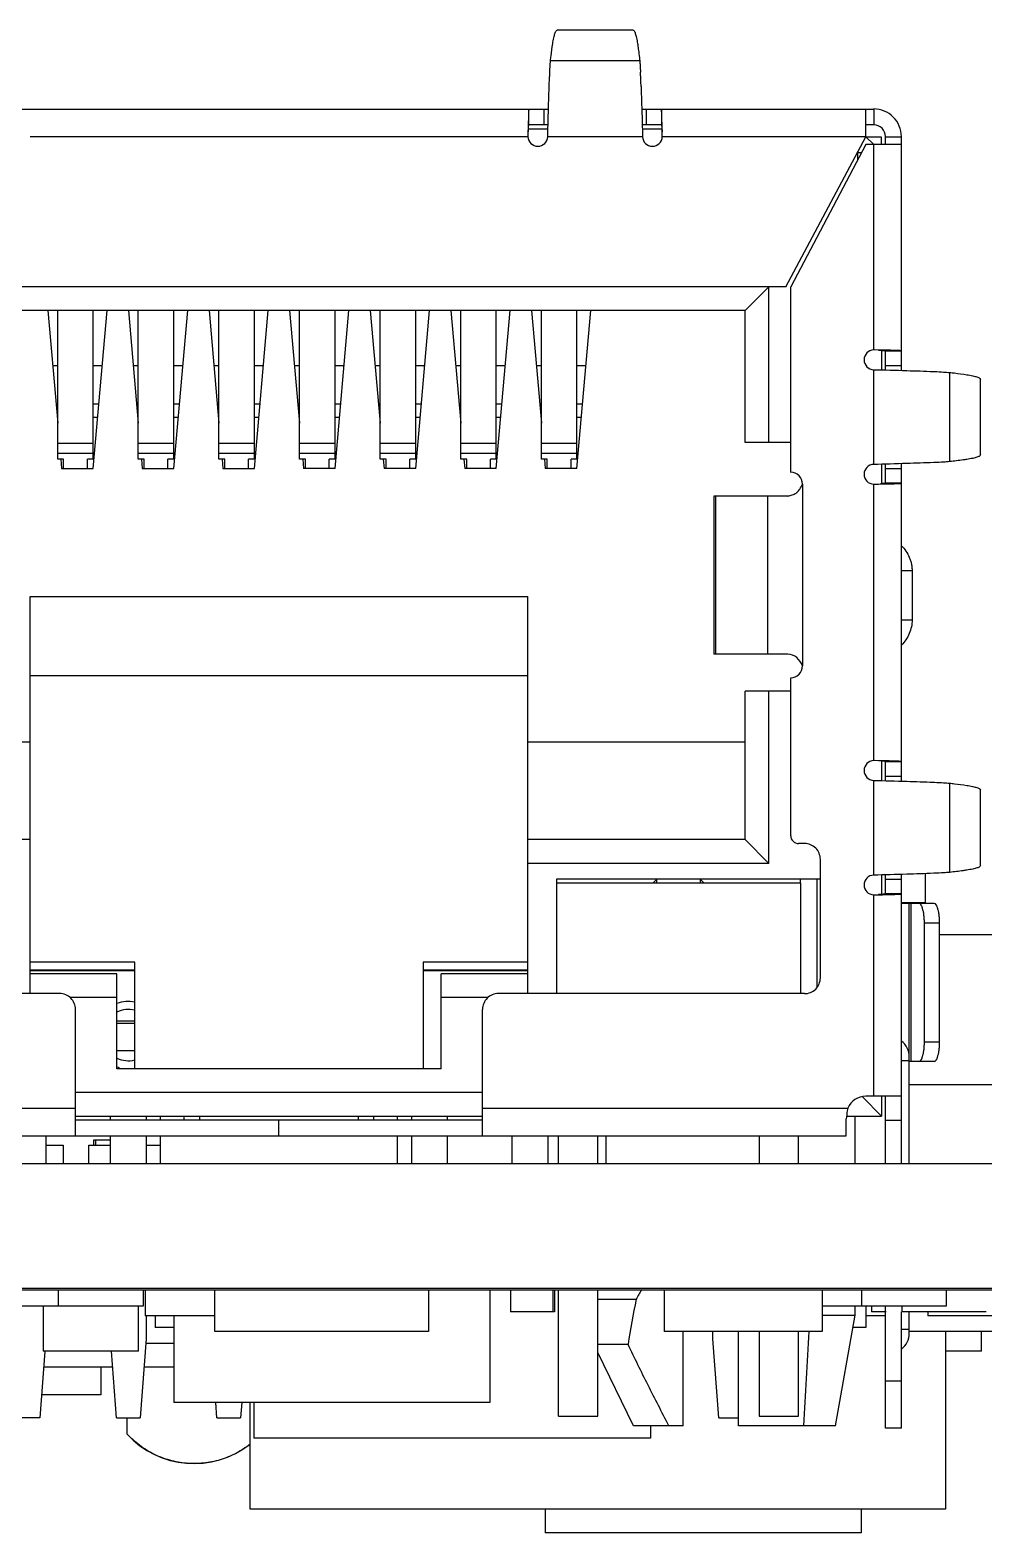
# Model space of a CAD drawing. Header units: millimetres. Extents: x 15 to 418, y 12 to 300.
# Drawn here: x 134.43 to 146.5, y 51.48 to 70.51 of the extents above; entities that cross this region are included whole.
import ezdxf

# ---------------------------------------------------------------- set-up
doc = ezdxf.new("R2010")
doc.units = ezdxf.units.MM
doc.header["$LTSCALE"] = 23.1
doc.layers.get('0').update_dxf_attribs({"linetype": 'CONTINUOUS'})

msp = doc.modelspace()

# ---------------------------------------------------------------- linework, layer by layer
at = {"color": 6, "linetype": 'Continuous'}
for p, q in [((142.063, 70.505), (141.103, 70.505)), ((142.148, 70.117), (141.019, 70.117)), ((141.007, 69.914), (141.008, 69.927)), ((134.174, 69.505), (140.993, 69.505)), ((140.745, 69.305), (140.745, 69.505)), ((140.933, 69.505), (140.933, 69.305)), ((142.173, 69.505), (145.108, 69.505)), ((142.233, 69.305), (142.233, 69.505)), ((142.421, 69.505), (142.421, 69.305)), ((145.008, 69.155), (145.008, 69.505)), ((145.108, 69.505), (145.108, 69.305)), ((140.736, 69.269), (140.733, 69.166)), ((140.737, 69.307), (140.736, 69.269)), ((140.987, 69.305), (140.745, 69.305)), ((142.421, 69.305), (142.179, 69.305)), ((142.431, 69.268), (142.43, 69.307)), ((142.433, 69.166), (142.431, 69.268)), ((145.108, 69.305), (145.008, 69.305)), ((140.733, 69.155), (134.433, 69.155)), ((140.733, 69.166), (140.733, 69.161)), ((140.733, 69.161), (140.733, 69.155)), ((140.739, 69.255), (140.986, 69.255)), ((142.183, 69.155), (140.983, 69.155)), ((142.181, 69.255), (142.428, 69.255)), ((145.008, 69.155), (142.433, 69.155)), ((143.998, 67.255), (145.008, 69.155)), ((145.008, 69.155), (145.108, 69.056)), ((145.208, 69.147), (145.017, 69.147)), ((145.208, 69.055), (145.208, 69.147)), ((145.258, 69.055), (145.258, 69.155)), ((145.258, 69.155), (145.458, 69.155)), ((145.458, 66.196), (145.458, 69.155)), ((145.008, 69.055), (144.058, 67.255)), ((144.902, 68.955), (144.956, 68.955)), ((144.908, 68.866), (144.908, 68.967)), ((145.458, 69.055), (145.008, 69.055)), ((145.108, 66.455), (145.108, 69.055)), ((143.998, 67.255), (131.168, 67.255)), ((143.483, 66.955), (143.783, 67.255)), ((143.783, 65.285), (143.783, 67.255)), ((144.058, 64.905), (144.058, 67.255)), ((143.483, 66.955), (131.683, 66.955)), ((134.658, 66.955), (134.783, 65.527)), ((135.233, 64.955), (135.408, 66.955)), ((135.678, 66.955), (135.803, 65.527)), ((136.253, 64.955), (136.428, 66.955)), ((136.698, 66.955), (136.823, 65.527)), ((137.273, 64.955), (137.448, 66.955)), ((137.718, 66.955), (137.843, 65.527)), ((138.293, 64.955), (138.468, 66.955)), ((138.738, 66.955), (138.863, 65.527)), ((139.313, 64.955), (139.488, 66.955)), ((139.758, 66.955), (139.883, 65.527)), ((140.333, 64.955), (140.508, 66.955)), ((140.778, 66.955), (140.903, 65.527)), ((141.353, 64.955), (141.528, 66.955)), ((143.483, 65.285), (143.483, 66.955)), ((145.114, 66.455), (145.108, 66.455)), ((145.119, 66.455), (145.114, 66.455)), ((145.222, 66.453), (145.119, 66.455)), ((145.208, 66.45), (145.208, 66.203)), ((145.26, 66.452), (145.222, 66.453)), ((145.258, 66.201), (145.258, 66.444)), ((145.258, 66.444), (145.458, 66.444)), ((145.458, 66.255), (145.258, 66.255)), ((145.108, 65.005), (145.108, 66.205)), ((145.867, 66.182), (145.879, 66.181)), ((146.07, 65.041), (146.07, 66.17)), ((146.458, 65.126), (146.458, 66.085)), ((144.058, 65.285), (143.483, 65.285)), ((134.823, 65.074), (134.833, 64.955)), ((134.833, 64.955), (135.233, 64.955)), ((135.843, 65.074), (135.853, 64.955)), ((135.853, 64.955), (136.253, 64.955)), ((136.863, 65.074), (136.873, 64.955)), ((136.873, 64.955), (137.273, 64.955)), ((137.883, 65.074), (137.893, 64.955)), ((138.293, 64.955), (137.893, 64.955)), ((138.903, 65.074), (138.913, 64.955)), ((139.313, 64.955), (138.913, 64.955)), ((139.923, 65.074), (139.933, 64.955)), ((140.333, 64.955), (139.933, 64.955)), ((140.943, 65.074), (140.953, 64.955)), ((141.353, 64.955), (140.953, 64.955)), ((145.208, 65.008), (145.208, 64.761)), ((145.258, 64.767), (145.258, 65.01)), ((145.258, 64.956), (145.458, 64.956)), ((145.458, 60.996), (145.458, 65.015)), ((145.879, 65.03), (145.867, 65.029)), ((144.208, 64.755), (144.208, 62.456)), ((145.108, 61.255), (145.108, 64.756)), ((145.108, 64.756), (145.115, 64.755)), ((145.115, 64.755), (145.119, 64.756)), ((145.119, 64.756), (145.167, 64.757)), ((145.167, 64.757), (145.208, 64.758)), ((145.208, 64.758), (145.274, 64.759)), ((145.258, 64.767), (145.258, 64.767)), ((145.258, 64.767), (145.258, 64.767)), ((145.458, 64.767), (145.258, 64.767)), ((143.084, 64.605), (143.084, 62.605)), ((144.021, 64.605), (143.085, 64.605)), ((143.108, 64.605), (143.108, 62.605)), ((143.769, 62.605), (143.769, 64.605)), ((145.594, 63.657), (145.458, 63.657)), ((145.594, 63.657), (145.594, 63.037)), ((134.433, 58.305), (134.433, 63.335)), ((134.433, 63.335), (140.733, 63.335)), ((140.733, 58.305), (140.733, 63.335)), ((145.458, 63.037), (145.594, 63.037)), ((144.021, 62.605), (143.085, 62.605)), ((134.433, 62.335), (140.733, 62.335)), ((144.058, 60.305), (144.058, 62.305)), ((143.483, 60.255), (143.483, 62.135)), ((144.058, 62.135), (143.483, 62.135)), ((143.783, 59.955), (143.783, 62.135)), ((131.683, 61.495), (134.433, 61.495)), ((140.733, 61.495), (143.483, 61.495)), ((145.114, 61.255), (145.108, 61.255)), ((145.119, 61.255), (145.114, 61.255)), ((145.225, 61.253), (145.119, 61.255)), ((145.208, 61.25), (145.208, 61.003)), ((145.26, 61.252), (145.225, 61.253)), ((145.258, 61.001), (145.258, 61.244)), ((145.258, 61.244), (145.458, 61.244)), ((145.108, 59.805), (145.108, 61.005)), ((145.458, 61.055), (145.258, 61.055)), ((145.867, 60.982), (145.879, 60.981)), ((146.07, 59.841), (146.07, 60.97)), ((146.458, 59.926), (146.458, 60.885)), ((134.433, 60.255), (131.683, 60.255)), ((143.483, 60.255), (140.733, 60.255)), ((143.483, 60.255), (143.783, 59.955)), ((144.233, 60.205), (144.158, 60.205)), ((143.783, 59.955), (140.733, 59.955)), ((144.433, 58.505), (144.433, 60.005)), ((141.093, 59.755), (141.093, 58.305)), ((144.433, 59.755), (141.093, 59.755)), ((142.363, 59.755), (142.313, 59.705)), ((142.363, 59.705), (142.363, 59.755)), ((142.913, 59.755), (142.913, 59.705)), ((142.913, 59.755), (142.963, 59.705)), ((144.183, 59.705), (144.183, 59.755)), ((144.393, 58.391), (144.393, 59.755)), ((145.208, 59.808), (145.208, 59.561)), ((145.258, 59.567), (145.258, 59.81)), ((145.258, 59.756), (145.458, 59.756)), ((145.458, 56.155), (145.458, 59.815)), ((145.758, 59.825), (145.758, 59.455)), ((145.879, 59.83), (145.867, 59.829)), ((145.221, 59.558), (145.26, 59.559)), ((145.458, 59.567), (145.258, 59.567)), ((145.108, 57.005), (145.108, 59.556)), ((145.108, 59.556), (145.113, 59.556)), ((145.113, 59.556), (145.119, 59.556)), ((145.119, 59.556), (145.221, 59.558)), ((145.758, 59.455), (145.458, 59.455)), ((145.873, 59.447), (145.458, 59.447)), ((145.558, 56.155), (145.558, 59.447)), ((145.578, 59.447), (145.578, 57.447)), ((145.75, 57.697), (145.75, 59.197)), ((145.942, 59.197), (145.75, 59.197)), ((145.942, 57.697), (145.942, 59.197)), ((135.758, 58.705), (134.433, 58.705)), ((135.758, 57.355), (135.758, 58.705)), ((139.408, 58.705), (139.408, 57.355)), ((140.733, 58.705), (139.408, 58.705)), ((135.758, 58.595), (134.433, 58.595)), ((135.533, 58.555), (134.433, 58.555)), ((135.533, 57.355), (135.533, 58.555)), ((140.733, 58.595), (139.408, 58.595)), ((139.633, 57.355), (139.633, 58.555)), ((140.733, 58.555), (139.633, 58.555)), ((134.808, 58.305), (130.933, 58.305)), ((135.533, 58.255), (134.94, 58.255)), ((140.231, 58.255), (139.633, 58.255)), ((144.233, 58.305), (140.358, 58.305)), ((135.008, 56.505), (135.008, 58.105)), ((140.158, 56.505), (140.158, 58.105)), ((145.75, 57.697), (145.942, 57.697)), ((139.633, 57.355), (135.533, 57.355)), ((145.558, 57.455), (145.458, 57.455)), ((145.873, 57.447), (145.558, 57.447)), ((140.158, 57.055), (135.008, 57.055)), ((145.208, 56.755), (144.965, 56.999)), ((145.458, 57.005), (145.008, 57.005)), ((145.208, 57.005), (145.208, 56.755)), ((145.258, 56.155), (145.258, 57.005)), ((130.387, 56.855), (135.008, 56.855)), ((135.008, 56.755), (140.158, 56.755)), ((140.158, 56.705), (135.008, 56.705)), ((136.083, 56.705), (136.083, 56.755)), ((136.383, 56.705), (136.383, 56.755)), ((136.583, 56.705), (136.583, 56.755)), ((138.583, 56.755), (138.583, 56.705)), ((138.783, 56.705), (138.783, 56.755)), ((139.083, 56.705), (139.083, 56.755)), ((140.158, 56.855), (144.779, 56.855)), ((144.758, 56.505), (144.758, 56.719)), ((144.764, 56.755), (145.208, 56.755)), ((144.873, 56.155), (144.873, 56.755)), ((145.258, 56.705), (145.458, 56.705)), ((130.408, 56.505), (144.758, 56.505)), ((136.083, 56.155), (136.083, 56.505)), ((139.083, 56.155), (139.083, 56.505)), ((141.723, 56.155), (141.723, 56.505)), ((141.618, 54.435), (142.102, 54.435)), ((144.458, 54.235), (144.873, 54.235)), ((144.623, 52.835), (144.873, 54.235)), ((144.873, 54.235), (144.873, 54.347)), ((145.258, 52.805), (145.258, 54.347)), ((145.458, 52.805), (145.458, 54.277)), ((145.558, 54.006), (145.558, 54.277)), ((145.458, 54.055), (145.558, 54.055)), ((142, 53.865), (141.618, 53.865)), ((142.698, 52.835), (142.698, 54.027)), ((143.398, 52.835), (143.398, 54.027)), ((142.068, 52.835), (141.618, 53.762)), ((145.258, 53.405), (145.458, 53.405)), ((142.698, 52.835), (142.068, 52.835)), ((144.623, 52.835), (143.398, 52.835)), ((145.458, 52.805), (145.258, 52.805))]:
    msp.add_line(p, q, dxfattribs=at)
at = {"color": 7, "linetype": 'Continuous'}
for p, q in [((134.783, 65.071), (134.783, 66.955)), ((135.233, 65.071), (135.233, 66.955)), ((135.803, 65.071), (135.803, 66.955)), ((136.253, 65.071), (136.253, 66.955)), ((136.823, 65.071), (136.823, 66.955)), ((137.273, 65.071), (137.273, 66.955)), ((137.843, 65.071), (137.843, 66.955)), ((138.293, 65.071), (138.293, 66.955)), ((138.863, 65.071), (138.863, 66.955)), ((139.313, 65.071), (139.313, 66.955)), ((139.883, 65.071), (139.883, 66.955)), ((140.333, 65.071), (140.333, 66.955)), ((140.903, 65.071), (140.903, 66.955)), ((141.353, 65.071), (141.353, 66.955)), ((134.783, 66.255), (134.72, 66.255)), ((135.347, 66.255), (135.233, 66.255)), ((135.803, 66.255), (135.74, 66.255)), ((136.367, 66.255), (136.253, 66.255)), ((136.823, 66.255), (136.76, 66.255)), ((137.387, 66.255), (137.273, 66.255)), ((137.843, 66.255), (137.78, 66.255)), ((138.407, 66.255), (138.293, 66.255)), ((138.863, 66.255), (138.8, 66.255)), ((139.427, 66.255), (139.313, 66.255)), ((139.883, 66.255), (139.82, 66.255)), ((140.447, 66.255), (140.333, 66.255)), ((140.903, 66.255), (140.84, 66.255)), ((141.467, 66.255), (141.353, 66.255)), ((134.783, 65.767), (134.762, 65.767)), ((135.304, 65.767), (135.233, 65.767)), ((135.803, 65.767), (135.782, 65.767)), ((136.324, 65.767), (136.253, 65.767)), ((136.823, 65.767), (136.802, 65.767)), ((137.344, 65.767), (137.273, 65.767)), ((137.843, 65.767), (137.822, 65.767)), ((138.364, 65.767), (138.293, 65.767)), ((138.863, 65.767), (138.842, 65.767)), ((139.384, 65.767), (139.313, 65.767)), ((139.883, 65.767), (139.862, 65.767)), ((140.404, 65.767), (140.333, 65.767)), ((140.903, 65.767), (140.882, 65.767)), ((141.424, 65.767), (141.353, 65.767)), ((135.233, 65.605), (135.29, 65.605)), ((136.253, 65.605), (136.31, 65.605)), ((137.273, 65.605), (137.33, 65.605)), ((138.293, 65.605), (138.35, 65.605)), ((139.313, 65.605), (139.37, 65.605)), ((140.333, 65.605), (140.39, 65.605)), ((141.353, 65.605), (141.41, 65.605)), ((134.783, 65.276), (135.233, 65.276)), ((135.803, 65.276), (136.253, 65.276)), ((136.823, 65.276), (137.273, 65.276)), ((137.843, 65.276), (138.293, 65.276)), ((138.863, 65.276), (139.313, 65.276)), ((139.883, 65.276), (140.333, 65.276)), ((140.903, 65.276), (141.353, 65.276)), ((135.233, 65.144), (134.783, 65.144)), ((136.253, 65.144), (135.803, 65.144)), ((137.273, 65.144), (136.823, 65.144)), ((138.293, 65.144), (137.843, 65.144)), ((139.313, 65.144), (138.863, 65.144)), ((140.333, 65.144), (139.883, 65.144)), ((141.353, 65.144), (140.903, 65.144)), ((134.858, 65.071), (134.783, 65.071)), ((134.858, 64.955), (134.858, 65.071)), ((135.158, 64.955), (135.158, 65.071)), ((135.233, 65.071), (135.158, 65.071)), ((135.878, 65.071), (135.803, 65.071)), ((135.878, 64.955), (135.878, 65.071)), ((136.178, 64.955), (136.178, 65.071)), ((136.253, 65.071), (136.178, 65.071)), ((136.898, 65.071), (136.823, 65.071)), ((136.898, 64.955), (136.898, 65.071)), ((137.198, 64.955), (137.198, 65.071)), ((137.273, 65.071), (137.198, 65.071)), ((137.918, 65.071), (137.843, 65.071)), ((137.918, 64.955), (137.918, 65.071)), ((138.218, 64.955), (138.218, 65.071)), ((138.293, 65.071), (138.218, 65.071)), ((138.938, 65.071), (138.863, 65.071)), ((138.938, 64.955), (138.938, 65.071)), ((139.238, 64.955), (139.238, 65.071)), ((139.313, 65.071), (139.238, 65.071)), ((139.958, 65.071), (139.883, 65.071)), ((139.958, 64.955), (139.958, 65.071)), ((140.258, 64.955), (140.258, 65.071)), ((140.333, 65.071), (140.258, 65.071)), ((140.978, 65.071), (140.903, 65.071)), ((140.978, 64.955), (140.978, 65.071)), ((141.278, 64.955), (141.278, 65.071)), ((141.353, 65.071), (141.278, 65.071)), ((144.188, 59.705), (141.093, 59.705)), ((144.188, 58.305), (144.188, 59.705)), ((145.942, 59.055), (147.508, 59.055)), ((134.433, 58.605), (135.758, 58.605)), ((139.408, 58.605), (140.733, 58.605)), ((135.758, 57.955), (135.533, 57.955)), ((135.533, 57.93), (135.758, 57.93)), ((135.758, 57.58), (135.533, 57.58)), ((145.558, 57.155), (147.508, 57.155)), ((135.453, 56.705), (135.453, 56.755)), ((135.903, 56.755), (135.903, 56.705)), ((137.583, 56.505), (137.583, 56.705)), ((139.263, 56.705), (139.263, 56.755)), ((139.713, 56.755), (139.713, 56.705)), ((134.633, 56.505), (134.633, 56.155)), ((134.633, 56.386), (134.85, 56.386)), ((134.85, 56.386), (134.85, 56.155)), ((135.175, 56.155), (135.175, 56.386)), ((135.175, 56.386), (135.453, 56.386)), ((135.241, 56.386), (135.241, 56.455)), ((135.241, 56.455), (135.453, 56.455)), ((135.264, 56.386), (135.264, 56.455)), ((135.453, 56.155), (135.453, 56.505)), ((135.903, 56.505), (135.903, 56.155)), ((135.903, 56.386), (136.083, 56.386)), ((139.263, 56.155), (139.263, 56.505)), ((139.713, 56.505), (139.713, 56.155)), ((140.533, 56.155), (140.533, 56.505)), ((140.983, 56.505), (140.983, 56.155)), ((141.118, 56.155), (141.118, 56.505)), ((141.618, 56.155), (141.618, 56.505)), ((143.658, 56.505), (143.658, 56.155)), ((144.158, 56.155), (144.158, 56.505)), ((127.258, 56.155), (149.008, 56.155)), ((127.258, 54.577), (183.258, 54.577)), ((127.258, 54.555), (183.258, 54.555)), ((134.794, 54.347), (134.794, 54.555)), ((135.866, 54.555), (135.866, 54.347)), ((135.889, 54.555), (135.889, 54.227)), ((136.773, 54.027), (136.773, 54.555)), ((139.476, 54.555), (139.476, 54.027)), ((140.251, 54.555), (140.251, 53.127)), ((140.511, 54.555), (140.511, 54.277)), ((141.048, 54.555), (141.048, 54.277)), ((141.071, 54.555), (141.071, 54.277)), ((141.118, 52.955), (141.118, 54.555)), ((141.618, 52.955), (141.618, 54.555)), ((142.458, 54.555), (142.458, 54.027)), ((144.458, 54.555), (144.458, 54.027)), ((144.954, 54.555), (144.954, 54.347)), ((146.026, 54.555), (146.026, 54.347)), ((135.866, 54.347), (134.312, 54.347)), ((134.6, 54.347), (134.6, 53.777)), ((135.806, 53.777), (135.806, 54.347)), ((141.071, 54.277), (140.511, 54.277)), ((146.026, 54.347), (144.458, 54.347)), ((145.007, 54.347), (145.007, 54.077)), ((145.082, 54.347), (145.082, 54.277)), ((145.264, 54.277), (145.082, 54.277)), ((145.463, 54.347), (145.463, 54.277)), ((146.533, 54.277), (145.463, 54.277)), ((145.795, 54.277), (145.795, 54.227)), ((136.773, 54.227), (135.889, 54.227)), ((135.903, 54.227), (135.903, 53.933)), ((136.016, 54.227), (136.016, 54.077)), ((136.251, 54.077), (136.016, 54.077)), ((136.251, 54.227), (136.251, 53.127)), ((145.007, 54.077), (144.845, 54.077)), ((145.258, 54.227), (145.007, 54.227)), ((146.709, 54.227), (145.795, 54.227)), ((135.903, 53.933), (135.828, 52.933)), ((136.251, 53.877), (135.903, 53.877)), ((139.476, 54.027), (136.773, 54.027)), ((144.458, 54.027), (142.458, 54.027)), ((143.073, 53.933), (143.073, 54.027)), ((143.148, 52.933), (143.073, 53.933)), ((143.658, 54.027), (143.658, 52.955)), ((144.158, 52.955), (144.158, 54.027)), ((147.083, 54.027), (145.558, 54.027)), ((146.017, 54.027), (146.017, 51.777)), ((146.474, 53.777), (146.474, 54.027)), ((134.621, 53.775), (134.558, 52.935)), ((135.806, 53.777), (134.6, 53.777)), ((135.528, 52.933), (135.465, 53.777)), ((146.474, 53.777), (146.017, 53.777)), ((135.48, 53.577), (134.606, 53.577)), ((135.33, 53.577), (135.33, 53.227)), ((136.251, 53.577), (135.877, 53.577)), ((135.33, 53.227), (134.58, 53.227)), ((140.251, 53.127), (136.251, 53.127)), ((136.798, 52.935), (136.784, 53.127)), ((137.113, 53.127), (137.098, 52.935)), ((137.217, 51.777), (137.217, 53.127)), ((137.265, 53.127), (137.265, 52.677)), ((134.558, 52.935), (134.258, 52.935)), ((135.528, 52.933), (135.828, 52.933)), ((135.658, 52.933), (135.658, 52.731)), ((136.798, 52.935), (137.098, 52.935)), ((141.118, 52.955), (141.618, 52.955)), ((143.148, 52.933), (143.398, 52.933)), ((143.658, 52.955), (144.158, 52.955)), ((142.285, 52.835), (142.285, 52.677)), ((142.285, 52.677), (137.265, 52.677)), ((146.017, 51.777), (137.217, 51.777)), ((140.95, 51.777), (140.95, 51.477)), ((144.95, 51.777), (144.95, 51.477)), ((144.95, 51.477), (140.95, 51.477))]:
    msp.add_line(p, q, dxfattribs=at)
at = {"color": 6, "linetype": 'Continuous'}
for centre, radius, start, end in [((132.114, 69.495), 10.054, 2.4516, 2.7171), ((127.55, 69.297), 14.623, 2.2776, 2.4582), ((125.283, 69.204), 16.892, 1.9882, 2.2895), ((145.108, 69.156), 0.35, 359.9891, 90.0108), ((145.108, 69.156), 0.15, 359.9771, 90.023), ((140.858, 69.159), 0.125, 181.7427, 358.2573), ((142.308, 69.159), 0.125, 181.7427, 358.2573), ((142.105, 69.161), 0.328, 359.0669, 0.9331), ((145.112, 66.33), 0.125, 91.745, 268.2573), ((144.058, 64.756), 0.15, 359.9557, 90.0227), ((145.112, 64.881), 0.125, 91.7427, 268.2573), ((144.842, 82.259), 17.505, 271.4133, 271.5838), ((144.058, 62.455), 0.15, 269.978, 0.0427), ((145.112, 61.13), 0.125, 91.7427, 268.2573), ((144.158, 60.305), 0.1, 179.9593, 270.0515), ((144.233, 60.006), 0.2, 359.9464, 90.0627), ((145.112, 59.681), 0.125, 91.7427, 268.2548), ((144.233, 58.505), 0.2, 269.9345, 0.0536), ((134.808, 58.106), 0.2, 359.9405, 90.0655), ((140.358, 58.106), 0.2, 89.9346, 180.0595), ((135.678, 57.78), 0.425, 79.1441, 109.9744), ((135.678, 57.78), 0.325, 75.6945, 116.5072), ((145.308, 57.505), 0.25, 359.8844, 53.1256), ((135.678, 57.78), 0.325, 243.3709, 284.3117), ((135.678, 57.78), 0.425, 250.051, 254.0732), ((145.008, 56.756), 0.25, 89.9577, 156.4379), ((161.149, 50.72), 19.406, 168.963, 170.6729), ((147.378, 51.499), 6.038, 149.5768, 150.8971), ((2.157, 61.846), 142.351, 356.37093, 356.85143), ((145.308, 54.005), 0.25, 306.8744, 0.1156)]:
    msp.add_arc(centre, radius, start, end, dxfattribs=at)
at = {"color": 7, "linetype": 'Continuous'}
for centre, radius, start, end in [((144.064, 64.743), 0.117, 307.9907, 310.051), ((136.508, 53.505), 1.15, 222.3421, 308.1391)]:
    msp.add_arc(centre, radius, start, end, dxfattribs=at)
at = {"color": 6, "linetype": 'Continuous'}
for points, knots in [([(141.047, 70.333), (141.051, 70.358), (141.057, 70.393), (141.067, 70.436), (141.074, 70.46), (141.081, 70.48), (141.089, 70.495), (141.097, 70.505), (141.103, 70.505)], [0, 0, 0, 0, 0.412738, 0.576824, 0.712958, 0.82161, 0.903767, 1, 1, 1, 1]), ([(142.063, 70.505), (142.069, 70.505), (142.078, 70.495), (142.085, 70.48), (142.092, 70.46), (142.099, 70.436), (142.109, 70.393), (142.116, 70.358), (142.12, 70.333)], [0, 0, 0, 0, 0.096233, 0.17839, 0.287042, 0.423176, 0.587262, 1, 1, 1, 1]), ([(141.019, 70.117), (141.021, 70.137), (141.029, 70.21), (141.038, 70.282), (141.047, 70.333)], [0, 0, 0, 0, 0.286221, 1, 1, 1, 1]), ([(142.12, 70.333), (142.122, 70.317), (142.133, 70.246), (142.142, 70.174), (142.148, 70.117)], [0, 0, 0, 0, 0.213692, 1, 1, 1, 1]), ([(141.008, 69.927), (141.009, 69.964), (141.012, 70.028), (141.016, 70.091), (141.019, 70.117)], [0, 0, 0, 0, 0.597647, 1, 1, 1, 1]), ([(142.148, 70.117), (142.15, 70.097), (142.153, 70.048), (142.156, 70), (142.157, 69.971)], [0, 0, 0, 0, 0.41234, 1, 1, 1, 1]), ([(140.983, 69.155), (140.987, 69.295), (140.994, 69.548), (141.002, 69.801), (141.007, 69.914)], [0, 0, 0, 0, 0.550207, 1, 1, 1, 1]), ([(142.164, 69.79), (142.164, 69.801), (142.166, 69.745), (142.167, 69.715), (142.169, 69.645), (142.171, 69.571), (142.175, 69.463), (142.179, 69.325), (142.182, 69.212), (142.183, 69.155)], [0, 0, 0, 0, 0.053251, 0.108245, 0.223058, 0.343596, 0.468971, 0.730522, 1, 1, 1, 1]), ([(140.745, 69.505), (140.745, 69.505), (140.744, 69.504), (140.744, 69.502), (140.743, 69.497), (140.743, 69.491), (140.742, 69.484), (140.742, 69.47), (140.741, 69.45), (140.74, 69.421), (140.739, 69.387), (140.738, 69.349), (140.737, 69.322), (140.737, 69.307)], [0, 0, 0, 0, 0.005094, 0.018333, 0.040017, 0.070127, 0.108588, 0.155195, 0.271775, 0.41766, 0.589976, 0.785334, 1, 1, 1, 1]), ([(142.43, 69.307), (142.43, 69.322), (142.429, 69.349), (142.428, 69.387), (142.427, 69.421), (142.426, 69.45), (142.425, 69.47), (142.424, 69.484), (142.424, 69.491), (142.423, 69.497), (142.423, 69.502), (142.422, 69.504), (142.422, 69.505), (142.421, 69.505)], [0, 0, 0, 0, 0.21468, 0.410044, 0.582355, 0.728231, 0.844805, 0.891409, 0.929866, 0.959975, 0.981663, 0.994905, 1, 1, 1, 1]), ([(140.736, 69.215), (140.737, 69.227), (140.738, 69.245), (140.74, 69.267), (140.741, 69.28), (140.742, 69.29), (140.743, 69.298), (140.744, 69.302), (140.745, 69.305), (140.745, 69.305)], [0, 0, 0, 0, 0.40588, 0.577421, 0.723146, 0.84019, 0.925888, 0.978857, 1, 1, 1, 1]), ([(142.421, 69.305), (142.422, 69.305), (142.423, 69.303), (142.424, 69.299), (142.425, 69.291), (142.426, 69.28), (142.427, 69.267), (142.429, 69.246), (142.43, 69.228), (142.43, 69.216)], [0, 0, 0, 0, 0.021144, 0.074013, 0.159578, 0.276458, 0.422058, 0.593583, 1, 1, 1, 1]), ([(145.167, 66.452), (145.18, 66.452), (145.197, 66.451), (145.219, 66.449), (145.233, 66.448), (145.243, 66.447), (145.251, 66.446), (145.255, 66.445), (145.258, 66.444), (145.258, 66.444)], [0, 0, 0, 0, 0.40588, 0.577421, 0.723146, 0.84019, 0.925888, 0.978857, 1, 1, 1, 1]), ([(145.458, 66.444), (145.458, 66.444), (145.457, 66.444), (145.454, 66.445), (145.45, 66.445), (145.444, 66.446), (145.436, 66.446), (145.423, 66.447), (145.403, 66.448), (145.374, 66.449), (145.34, 66.45), (145.302, 66.451), (145.274, 66.452), (145.26, 66.452)], [0, 0, 0, 0, 0.005094, 0.018333, 0.040017, 0.070127, 0.108588, 0.155195, 0.271775, 0.417659, 0.589975, 0.785334, 1, 1, 1, 1]), ([(145.108, 66.205), (145.247, 66.202), (145.5, 66.195), (145.753, 66.187), (145.867, 66.182)], [0, 0, 0, 0, 0.55017, 1, 1, 1, 1]), ([(145.879, 66.181), (145.917, 66.18), (145.981, 66.177), (146.044, 66.172), (146.07, 66.17)], [0, 0, 0, 0, 0.59761, 1, 1, 1, 1]), ([(146.07, 66.17), (146.09, 66.168), (146.162, 66.16), (146.234, 66.15), (146.286, 66.142)], [0, 0, 0, 0, 0.286221, 1, 1, 1, 1]), ([(146.286, 66.142), (146.311, 66.138), (146.346, 66.132), (146.389, 66.121), (146.413, 66.115), (146.433, 66.107), (146.448, 66.1), (146.458, 66.091), (146.458, 66.085)], [0, 0, 0, 0, 0.412738, 0.576824, 0.712958, 0.82161, 0.903767, 1, 1, 1, 1]), ([(146.458, 65.126), (146.458, 65.12), (146.448, 65.111), (146.433, 65.103), (146.413, 65.096), (146.389, 65.089), (146.346, 65.079), (146.311, 65.073), (146.286, 65.069)], [0, 0, 0, 0, 0.096234, 0.17839, 0.287042, 0.423176, 0.587262, 1, 1, 1, 1]), ([(145.867, 65.029), (145.753, 65.024), (145.5, 65.016), (145.247, 65.009), (145.108, 65.005)], [0, 0, 0, 0, 0.44979, 1, 1, 1, 1]), ([(146.07, 65.041), (146.044, 65.038), (145.981, 65.034), (145.917, 65.031), (145.879, 65.03)], [0, 0, 0, 0, 0.402355, 1, 1, 1, 1]), ([(146.286, 65.069), (146.27, 65.066), (146.198, 65.056), (146.126, 65.047), (146.07, 65.041)], [0, 0, 0, 0, 0.213691, 1, 1, 1, 1]), ([(145.258, 64.767), (145.258, 64.767), (145.256, 64.766), (145.253, 64.765), (145.247, 64.764), (145.236, 64.763), (145.218, 64.762), (145.202, 64.761), (145.194, 64.76)], [0, 0, 0, 0, 0.026315, 0.082144, 0.168009, 0.283077, 0.594565, 1, 1, 1, 1]), ([(145.326, 64.76), (145.336, 64.761), (145.354, 64.761), (145.38, 64.762), (145.403, 64.763), (145.422, 64.764), (145.437, 64.765), (145.447, 64.765), (145.453, 64.766), (145.456, 64.766), (145.457, 64.767), (145.458, 64.767), (145.458, 64.767)], [0, 0, 0, 0, 0.221543, 0.419566, 0.591568, 0.73539, 0.849234, 0.931697, 0.960849, 0.98185, 0.994722, 1, 1, 1, 1]), ([(145.459, 63.977), (145.48, 63.956), (145.518, 63.911), (145.554, 63.845), (145.575, 63.789), (145.586, 63.746), (145.591, 63.709), (145.593, 63.683), (145.594, 63.668), (145.594, 63.661), (145.594, 63.657)], [0, 0, 0, 0, 0.249118, 0.498807, 0.623986, 0.749257, 0.87459, 0.937291, 0.968645, 1, 1, 1, 1]), ([(145.594, 63.037), (145.594, 62.978), (145.57, 62.86), (145.502, 62.76), (145.461, 62.719)], [0, 0, 0, 0, 0.501015, 1, 1, 1, 1]), ([(144.208, 62.455), (144.194, 62.495), (144.144, 62.57), (144.062, 62.599), (144.021, 62.605)], [0, 0, 0, 0, 0.509302, 1, 1, 1, 1]), ([(145.258, 61.244), (145.258, 61.244), (145.255, 61.245), (145.251, 61.246), (145.243, 61.247), (145.233, 61.248), (145.22, 61.249), (145.198, 61.251), (145.181, 61.252), (145.169, 61.252)], [0, 0, 0, 0, 0.021167, 0.074073, 0.159639, 0.27653, 0.422133, 0.593625, 1, 1, 1, 1]), ([(145.458, 61.244), (145.458, 61.244), (145.457, 61.244), (145.454, 61.245), (145.45, 61.245), (145.444, 61.246), (145.436, 61.246), (145.423, 61.247), (145.403, 61.248), (145.374, 61.249), (145.34, 61.25), (145.301, 61.251), (145.274, 61.252), (145.26, 61.252)], [0, 0, 0, 0, 0.005102, 0.018361, 0.040066, 0.070184, 0.108634, 0.15523, 0.271803, 0.417719, 0.590071, 0.785406, 1, 1, 1, 1]), ([(145.108, 61.005), (145.247, 61.002), (145.5, 60.995), (145.753, 60.987), (145.867, 60.982)], [0, 0, 0, 0, 0.55017, 1, 1, 1, 1]), ([(145.879, 60.981), (145.917, 60.98), (145.981, 60.977), (146.044, 60.972), (146.07, 60.97)], [0, 0, 0, 0, 0.59761, 1, 1, 1, 1]), ([(146.07, 60.97), (146.09, 60.968), (146.162, 60.96), (146.234, 60.95), (146.286, 60.942)], [0, 0, 0, 0, 0.286221, 1, 1, 1, 1]), ([(146.286, 60.942), (146.311, 60.938), (146.346, 60.932), (146.389, 60.921), (146.413, 60.915), (146.433, 60.907), (146.448, 60.9), (146.458, 60.891), (146.458, 60.885)], [0, 0, 0, 0, 0.412738, 0.576824, 0.712958, 0.82161, 0.903767, 1, 1, 1, 1]), ([(145.867, 59.829), (145.753, 59.824), (145.5, 59.816), (145.247, 59.809), (145.108, 59.805)], [0, 0, 0, 0, 0.44979, 1, 1, 1, 1]), ([(146.07, 59.841), (146.044, 59.838), (145.981, 59.834), (145.917, 59.831), (145.879, 59.83)], [0, 0, 0, 0, 0.402356, 1, 1, 1, 1]), ([(146.286, 59.869), (146.27, 59.866), (146.198, 59.856), (146.126, 59.847), (146.07, 59.841)], [0, 0, 0, 0, 0.213691, 1, 1, 1, 1]), ([(146.458, 59.926), (146.458, 59.92), (146.448, 59.911), (146.433, 59.903), (146.413, 59.896), (146.389, 59.889), (146.346, 59.879), (146.311, 59.873), (146.286, 59.869)], [0, 0, 0, 0, 0.096233, 0.17839, 0.287042, 0.423176, 0.587262, 1, 1, 1, 1]), ([(145.258, 59.567), (145.258, 59.567), (145.255, 59.566), (145.251, 59.565), (145.243, 59.564), (145.233, 59.563), (145.22, 59.562), (145.198, 59.56), (145.181, 59.559), (145.169, 59.559)], [0, 0, 0, 0, 0.021138, 0.074002, 0.159574, 0.276469, 0.422061, 0.593533, 1, 1, 1, 1]), ([(145.26, 59.559), (145.275, 59.559), (145.302, 59.56), (145.34, 59.561), (145.374, 59.562), (145.403, 59.563), (145.423, 59.564), (145.436, 59.565), (145.444, 59.565), (145.45, 59.566), (145.454, 59.566), (145.457, 59.567), (145.458, 59.567), (145.458, 59.567)], [0, 0, 0, 0, 0.214682, 0.410048, 0.582361, 0.728237, 0.844811, 0.891415, 0.929871, 0.959979, 0.981666, 0.994906, 1, 1, 1, 1]), ([(145.75, 59.197), (145.75, 59.213), (145.749, 59.237), (145.747, 59.269), (145.745, 59.289), (145.743, 59.304), (145.742, 59.315), (145.741, 59.327), (145.738, 59.34), (145.734, 59.355), (145.729, 59.372), (145.725, 59.389), (145.72, 59.405), (145.715, 59.415), (145.71, 59.423), (145.703, 59.436), (145.692, 59.447), (145.681, 59.447)], [0, 0, 0, 0, 0.181214, 0.269751, 0.355281, 0.397601, 0.441373, 0.483745, 0.521013, 0.589101, 0.657845, 0.724369, 0.785059, 0.834803, 0.85731, 0.879994, 1, 1, 1, 1]), ([(145.942, 59.197), (145.942, 59.213), (145.941, 59.237), (145.939, 59.269), (145.937, 59.289), (145.935, 59.304), (145.934, 59.315), (145.933, 59.327), (145.931, 59.34), (145.926, 59.355), (145.922, 59.372), (145.917, 59.389), (145.912, 59.405), (145.907, 59.415), (145.902, 59.423), (145.896, 59.436), (145.884, 59.447), (145.873, 59.447)], [0, 0, 0, 0, 0.181214, 0.269751, 0.355281, 0.397601, 0.441373, 0.483745, 0.521013, 0.589101, 0.657844, 0.724369, 0.785059, 0.834803, 0.85731, 0.879994, 1, 1, 1, 1]), ([(145.681, 57.447), (145.686, 57.447), (145.693, 57.45), (145.701, 57.458), (145.706, 57.465), (145.71, 57.471), (145.714, 57.475), (145.717, 57.48), (145.72, 57.487), (145.722, 57.495), (145.725, 57.507), (145.729, 57.521), (145.734, 57.539), (145.739, 57.558), (145.742, 57.579), (145.745, 57.601), (145.747, 57.624), (145.749, 57.656), (145.75, 57.681), (145.75, 57.697)], [0, 0, 0, 0, 0.052832, 0.086109, 0.125777, 0.146576, 0.165199, 0.185376, 0.213349, 0.24671, 0.279955, 0.343968, 0.410784, 0.483127, 0.562798, 0.645526, 0.730504, 0.819423, 1, 1, 1, 1]), ([(145.873, 57.447), (145.878, 57.447), (145.886, 57.45), (145.894, 57.458), (145.899, 57.465), (145.902, 57.471), (145.906, 57.475), (145.91, 57.48), (145.912, 57.487), (145.914, 57.495), (145.917, 57.507), (145.922, 57.521), (145.927, 57.539), (145.931, 57.558), (145.934, 57.579), (145.937, 57.601), (145.939, 57.624), (145.941, 57.656), (145.942, 57.681), (145.942, 57.697)], [0, 0, 0, 0, 0.052832, 0.086109, 0.125777, 0.146576, 0.165199, 0.185376, 0.213349, 0.24671, 0.279955, 0.343968, 0.410784, 0.483127, 0.562798, 0.645526, 0.730504, 0.819423, 1, 1, 1, 1]), ([(144.779, 56.855), (144.777, 56.844), (144.771, 56.798), (144.764, 56.753), (144.758, 56.719)], [0, 0, 0, 0, 0.256198, 1, 1, 1, 1]), ([(142.517, 52.835), (142.472, 52.92), (142.383, 53.091), (142.209, 53.433), (142.083, 53.692), (142, 53.865)], [0, 0, 0, 0, 0.250059, 0.500075, 1, 1, 1, 1])]:
    msp.add_open_spline(points, degree=3, knots=knots, dxfattribs=at)
at = {"color": 7, "linetype": 'Continuous'}
for points in [[(144.174, 64.693), (144.187, 64.713), (144.198, 64.734), (144.208, 64.755)], [(144.092, 64.626), (144.107, 64.632), (144.123, 64.64), (144.136, 64.65)], [(144.139, 64.653), (144.153, 64.664), (144.164, 64.678), (144.174, 64.693)]]:
    msp.add_open_spline(points, degree=3, dxfattribs=at)
for points, knots in [([(144.021, 64.605), (144.027, 64.607), (144.051, 64.613), (144.074, 64.62), (144.092, 64.626)], [0, 0, 0, 0, 0.243792, 1, 1, 1, 1]), ([(137.218, 52.601), (137.161, 52.557), (137.04, 52.478), (136.84, 52.397), (136.628, 52.355), (136.448, 52.353), (136.306, 52.372), (136.201, 52.396), (136.098, 52.429), (135.999, 52.472), (135.905, 52.524), (135.817, 52.586), (135.735, 52.655), (135.683, 52.705), (135.658, 52.731)], [0, 0, 0, 0, 0.124941, 0.249874, 0.374797, 0.499722, 0.56221, 0.624702, 0.687263, 0.749862, 0.812382, 0.874856, 0.937437, 1, 1, 1, 1])]:
    msp.add_open_spline(points, degree=3, knots=knots, dxfattribs=at)

doc.saveas('drawing.dxf')
